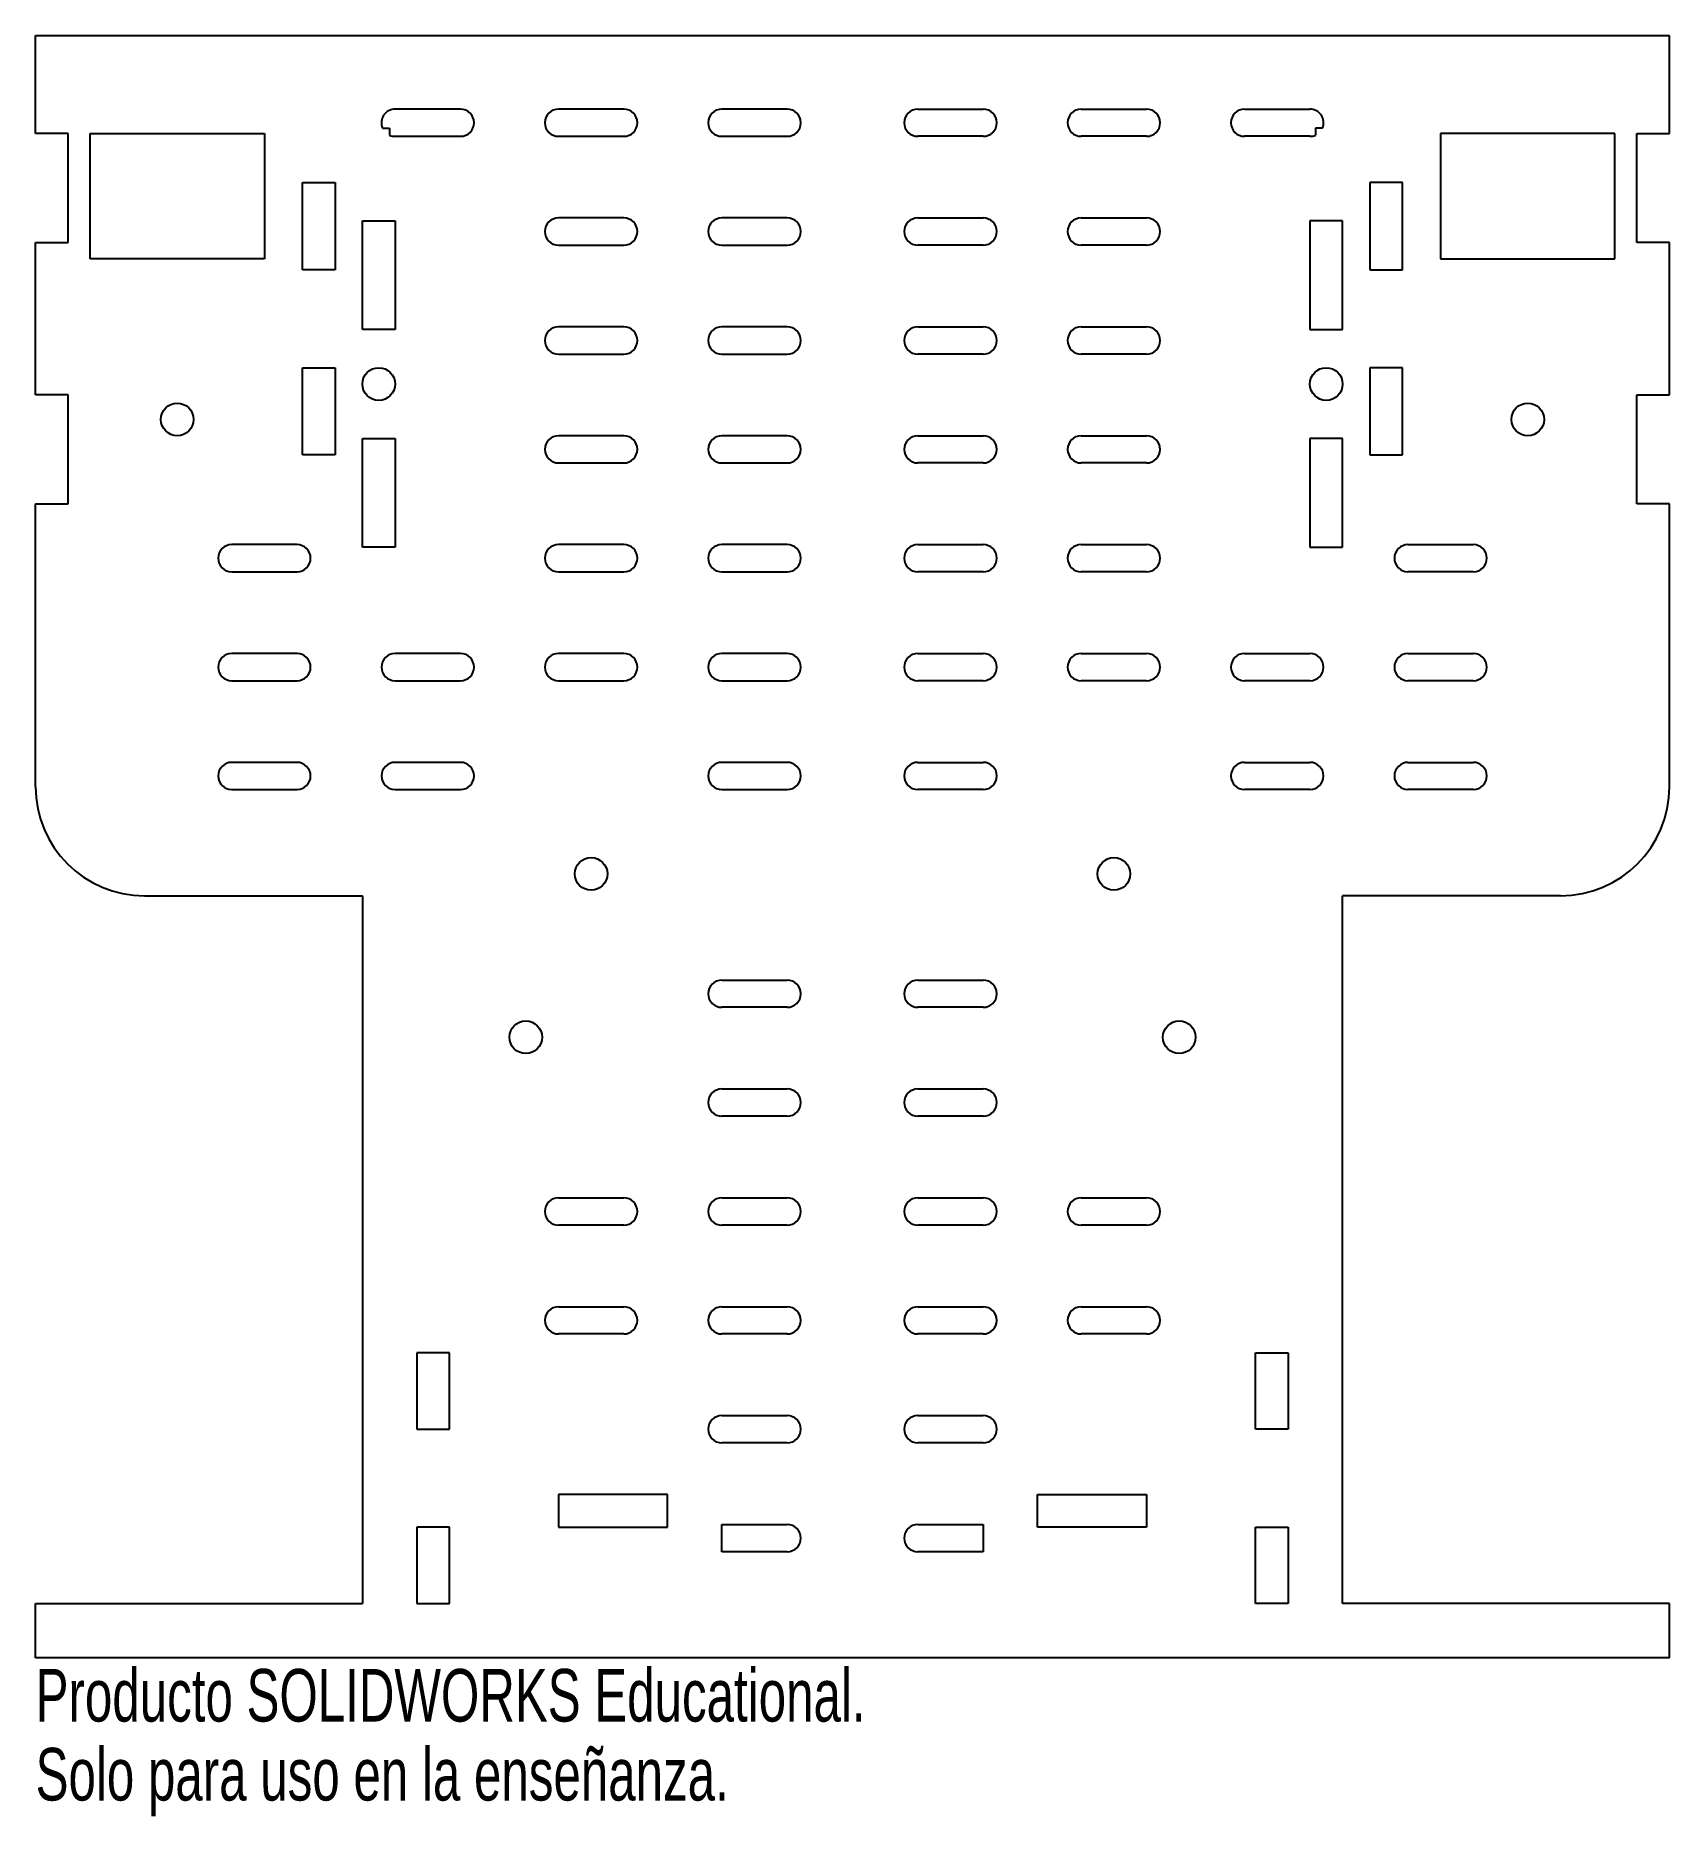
# Model space of a CAD drawing. Header units: millimetres. Extents: x -75 to 75, y -90 to 74.
import ezdxf

# ---------------------------------------------------------------- set-up
doc = ezdxf.new("R2010")
doc.units = ezdxf.units.MM
doc.styles.add('SLDTEXTSTYLE0', font='TXT', dxfattribs={"width": 0.7})

msp = doc.modelspace()

# ---------------------------------------------------------------- linework, layer by layer
at = {"color": 7, "linetype": 'Continuous', "lineweight": 25}
for p, q in [((-75, 65), (-75, 74)), ((-75, 74), (75, 74)), ((75, 65), (75, 74)), ((-36, 67.25), (-42, 67.25)), ((-21, 67.25), (-27, 67.25)), ((-6, 67.25), (-12, 67.25)), ((6, 67.25), (12, 67.25)), ((21, 67.25), (27, 67.25)), ((36, 67.25), (42, 67.25)), ((-43.15, 65.5), (-42.5, 65.5)), ((-42.5, 65.5), (-42.5, 64.85)), ((42.5, 65.5), (42.5, 64.85)), ((43.15, 65.5), (42.5, 65.5)), ((-72, 65), (-75, 65)), ((-72, 55), (-72, 65)), ((-70, 65), (-54, 65)), ((-70, 53.5), (-70, 65)), ((-54, 65), (-54, 53.5)), ((-42, 64.75), (-36, 64.75)), ((-27, 64.75), (-21, 64.75)), ((-12, 64.75), (-6, 64.75)), ((12, 64.75), (6, 64.75)), ((27, 64.75), (21, 64.75)), ((42, 64.75), (36, 64.75)), ((70, 65), (54, 65)), ((54, 65), (54, 53.5)), ((70, 53.5), (70, 65)), ((72, 65), (75, 65)), ((72, 55), (72, 65)), ((-50.5, 52.5), (-50.5, 60.5)), ((-50.5, 60.5), (-47.5, 60.5)), ((-47.5, 60.5), (-47.5, 52.5)), ((50.5, 60.5), (47.5, 60.5)), ((47.5, 60.5), (47.5, 52.5)), ((50.5, 52.5), (50.5, 60.5)), ((-21, 57.25), (-27, 57.25)), ((-6, 57.25), (-12, 57.25)), ((6, 57.25), (12, 57.25)), ((21, 57.25), (27, 57.25)), ((-45, 57), (-42, 57)), ((-45, 47), (-45, 57)), ((-42, 57), (-42, 47)), ((45, 57), (42, 57)), ((42, 57), (42, 47)), ((45, 47), (45, 57)), ((-75, 41), (-75, 55)), ((-75, 55), (-72, 55)), ((-27, 54.75), (-21, 54.75)), ((-12, 54.75), (-6, 54.75)), ((12, 54.75), (6, 54.75)), ((27, 54.75), (21, 54.75)), ((75, 55), (72, 55)), ((75, 41), (75, 55)), ((-54, 53.5), (-70, 53.5)), ((-47.5, 52.5), (-50.5, 52.5)), ((47.5, 52.5), (50.5, 52.5)), ((54, 53.5), (70, 53.5)), ((-42, 47), (-45, 47)), ((-21, 47.25), (-27, 47.25)), ((-6, 47.25), (-12, 47.25)), ((6, 47.25), (12, 47.25)), ((21, 47.25), (27, 47.25)), ((42, 47), (45, 47)), ((-27, 44.75), (-21, 44.75)), ((-12, 44.75), (-6, 44.75)), ((12, 44.75), (6, 44.75)), ((27, 44.75), (21, 44.75)), ((-50.5, 43.5), (-47.5, 43.5)), ((-50.5, 35.5), (-50.5, 43.5)), ((-47.5, 43.5), (-47.5, 35.5)), ((50.5, 43.5), (47.5, 43.5)), ((47.5, 43.5), (47.5, 35.5)), ((50.5, 35.5), (50.5, 43.5)), ((-72, 41), (-75, 41)), ((-72, 31), (-72, 41)), ((72, 41), (75, 41)), ((72, 31), (72, 41)), ((-45, 37), (-42, 37)), ((-45, 27), (-45, 37)), ((-42, 37), (-42, 27)), ((-21, 37.25), (-27, 37.25)), ((-6, 37.25), (-12, 37.25)), ((6, 37.25), (12, 37.25)), ((21, 37.25), (27, 37.25)), ((45, 37), (42, 37)), ((42, 37), (42, 27)), ((45, 27), (45, 37)), ((-47.5, 35.5), (-50.5, 35.5)), ((-27, 34.75), (-21, 34.75)), ((-12, 34.75), (-6, 34.75)), ((12, 34.75), (6, 34.75)), ((27, 34.75), (21, 34.75)), ((47.5, 35.5), (50.5, 35.5)), ((-75, 5), (-75, 31)), ((-75, 31), (-72, 31)), ((75, 31), (72, 31)), ((75, 5), (75, 31)), ((-51, 27.25), (-57, 27.25)), ((-42, 27), (-45, 27)), ((-21, 27.25), (-27, 27.25)), ((-6, 27.25), (-12, 27.25)), ((6, 27.25), (12, 27.25)), ((21, 27.25), (27, 27.25)), ((42, 27), (45, 27)), ((51, 27.25), (57, 27.25)), ((-57, 24.75), (-51, 24.75)), ((-27, 24.75), (-21, 24.75)), ((-12, 24.75), (-6, 24.75)), ((12, 24.75), (6, 24.75)), ((27, 24.75), (21, 24.75)), ((57, 24.75), (51, 24.75)), ((-51, 17.25), (-57, 17.25)), ((-36, 17.25), (-42, 17.25)), ((-21, 17.25), (-27, 17.25)), ((-6, 17.25), (-12, 17.25)), ((6, 17.25), (12, 17.25)), ((21, 17.25), (27, 17.25)), ((36, 17.25), (42, 17.25)), ((51, 17.25), (57, 17.25)), ((-57, 14.75), (-51, 14.75)), ((-42, 14.75), (-36, 14.75)), ((-27, 14.75), (-21, 14.75)), ((-12, 14.75), (-6, 14.75)), ((12, 14.75), (6, 14.75)), ((27, 14.75), (21, 14.75)), ((42, 14.75), (36, 14.75)), ((57, 14.75), (51, 14.75)), ((-51, 7.25), (-57, 7.25)), ((-36, 7.25), (-42, 7.25)), ((-6, 7.25), (-12, 7.25)), ((6, 7.25), (12, 7.25)), ((36, 7.25), (42, 7.25)), ((51, 7.25), (57, 7.25)), ((-57, 4.75), (-51, 4.75)), ((-42, 4.75), (-36, 4.75)), ((-12, 4.75), (-6, 4.75)), ((12, 4.75), (6, 4.75)), ((42, 4.75), (36, 4.75)), ((57, 4.75), (51, 4.75)), ((-65, -5), (-45, -5)), ((-45, -5), (-45, -70)), ((65, -5), (45, -5)), ((45, -70), (45, -5)), ((-12, -12.75), (-6, -12.75)), ((6, -12.75), (12, -12.75)), ((-6, -15.25), (-12, -15.25)), ((12, -15.25), (6, -15.25)), ((-12, -22.75), (-6, -22.75)), ((6, -22.75), (12, -22.75)), ((-6, -25.25), (-12, -25.25)), ((12, -25.25), (6, -25.25)), ((-27, -32.75), (-21, -32.75)), ((-12, -32.75), (-6, -32.75)), ((6, -32.75), (12, -32.75)), ((21, -32.75), (27, -32.75)), ((-21, -35.25), (-27, -35.25)), ((-6, -35.25), (-12, -35.25)), ((12, -35.25), (6, -35.25)), ((27, -35.25), (21, -35.25)), ((-27, -42.75), (-21, -42.75)), ((-12, -42.75), (-6, -42.75)), ((6, -42.75), (12, -42.75)), ((21, -42.75), (27, -42.75)), ((-21, -45.25), (-27, -45.25)), ((-6, -45.25), (-12, -45.25)), ((12, -45.25), (6, -45.25)), ((27, -45.25), (21, -45.25)), ((-37, -47), (-40, -47)), ((-40, -47), (-40, -54)), ((-37, -54), (-37, -47)), ((37, -47), (40, -47)), ((37, -54), (37, -47)), ((40, -47), (40, -54)), ((-12, -52.75), (-6, -52.75)), ((6, -52.75), (12, -52.75)), ((-40, -54), (-37, -54)), ((-6, -55.25), (-12, -55.25)), ((12, -55.25), (6, -55.25)), ((40, -54), (37, -54)), ((-17, -60), (-27, -60)), ((-27, -60), (-27, -63)), ((-17, -63), (-17, -60)), ((17, -60), (27, -60)), ((17, -63), (17, -60)), ((27, -60), (27, -63)), ((-37, -63), (-40, -63)), ((-40, -63), (-40, -70)), ((-37, -70), (-37, -63)), ((-27, -63), (-17, -63)), ((-12, -65.25), (-12, -62.75)), ((-12, -62.75), (-6, -62.75)), ((6, -62.75), (12, -62.75)), ((12, -62.75), (12, -65.25)), ((27, -63), (17, -63)), ((37, -63), (40, -63)), ((37, -70), (37, -63)), ((40, -63), (40, -70)), ((-6, -65.25), (-12, -65.25)), ((12, -65.25), (6, -65.25)), ((-75, -75), (-75, -70)), ((-75, -70), (-45, -70)), ((-40, -70), (-37, -70)), ((40, -70), (37, -70)), ((75, -70), (45, -70)), ((75, -75), (75, -70)), ((75, -75), (-75, -75))]:
    msp.add_line(p, q, dxfattribs=at)
for centre in [(-43.5, 42), (43.5, 42), (-62, 38.75), (62, 38.75), (-24, -3), (24, -3), (-30, -18), (30, -18)]:
    msp.add_circle(centre, 1.5, dxfattribs=at)
for centre, radius, start, end in [((-42, 66), 1.25, 90, 203.5782), ((-36, 66), 1.25, 270, 90), ((-27, 66), 1.25, 90, 270), ((-21, 66), 1.25, 270, 90), ((-12, 66), 1.25, 90, 270), ((-6, 66), 1.25, 270, 90), ((6, 66), 1.25, 90, 270), ((12, 66), 1.25, 270, 90), ((21, 66), 1.25, 90, 270), ((27, 66), 1.25, 270, 90), ((36, 66), 1.25, 90, 270), ((42, 66), 1.25, 336.4218, 90), ((-42, 66), 1.25, 246.4218, 270), ((42, 66), 1.25, 270, 293.5782), ((-27, 56), 1.25, 90, 270), ((-21, 56), 1.25, 270, 90), ((-12, 56), 1.25, 90, 270), ((-6, 56), 1.25, 270, 90), ((6, 56), 1.25, 90, 270), ((12, 56), 1.25, 270, 90), ((21, 56), 1.25, 90, 270), ((27, 56), 1.25, 270, 90), ((-27, 46), 1.25, 90, 270), ((-21, 46), 1.25, 270, 90), ((-12, 46), 1.25, 90, 270), ((-6, 46), 1.25, 270, 90), ((6, 46), 1.25, 90, 270), ((12, 46), 1.25, 270, 90), ((21, 46), 1.25, 90, 270), ((27, 46), 1.25, 270, 90), ((-27, 36), 1.25, 90, 270), ((-21, 36), 1.25, 270, 90), ((-12, 36), 1.25, 90, 270), ((-6, 36), 1.25, 270, 90), ((6, 36), 1.25, 90, 270), ((12, 36), 1.25, 270, 90), ((21, 36), 1.25, 90, 270), ((27, 36), 1.25, 270, 90), ((-57, 26), 1.25, 90, 270), ((-51, 26), 1.25, 270, 90), ((-27, 26), 1.25, 90, 270), ((-21, 26), 1.25, 270, 90), ((-12, 26), 1.25, 90, 270), ((-6, 26), 1.25, 270, 90), ((6, 26), 1.25, 90, 270), ((12, 26), 1.25, 270, 90), ((21, 26), 1.25, 90, 270), ((27, 26), 1.25, 270, 90), ((51, 26), 1.25, 90, 270), ((57, 26), 1.25, 270, 90), ((-57, 16), 1.25, 90, 270), ((-51, 16), 1.25, 270, 90), ((-42, 16), 1.25, 90, 270), ((-36, 16), 1.25, 270, 90), ((-27, 16), 1.25, 90, 270), ((-21, 16), 1.25, 270, 90), ((-12, 16), 1.25, 90, 270), ((-6, 16), 1.25, 270, 90), ((6, 16), 1.25, 90, 270), ((12, 16), 1.25, 270, 90), ((21, 16), 1.25, 90, 270), ((27, 16), 1.25, 270, 90), ((36, 16), 1.25, 90, 270), ((42, 16), 1.25, 270, 90), ((51, 16), 1.25, 90, 270), ((57, 16), 1.25, 270, 90), ((-57, 6), 1.25, 90, 270), ((-51, 6), 1.25, 270, 90), ((-42, 6), 1.25, 90, 270), ((-36, 6), 1.25, 270, 90), ((-12, 6), 1.25, 90, 270), ((-6, 6), 1.25, 270, 90), ((6, 6), 1.25, 90, 270), ((12, 6), 1.25, 270, 90), ((36, 6), 1.25, 90, 270), ((42, 6), 1.25, 270, 90), ((51, 6), 1.25, 90, 270), ((57, 6), 1.25, 270, 90), ((-65, 5), 10, 180, 270), ((65, 5), 10, 270, 0), ((-12, -14), 1.25, 90, 270), ((-6, -14), 1.25, 270, 90), ((6, -14), 1.25, 90, 270), ((12, -14), 1.25, 270, 90), ((-12, -24), 1.25, 90, 270), ((-6, -24), 1.25, 270, 90), ((6, -24), 1.25, 90, 270), ((12, -24), 1.25, 270, 90), ((-27, -34), 1.25, 90, 270), ((-21, -34), 1.25, 270, 90), ((-12, -34), 1.25, 90, 270), ((-6, -34), 1.25, 270, 90), ((6, -34), 1.25, 90, 270), ((12, -34), 1.25, 270, 90), ((21, -34), 1.25, 90, 270), ((27, -34), 1.25, 270, 90), ((-27, -44), 1.25, 90, 270), ((-21, -44), 1.25, 270, 90), ((-12, -44), 1.25, 90, 270), ((-6, -44), 1.25, 270, 90), ((6, -44), 1.25, 90, 270), ((12, -44), 1.25, 270, 90), ((21, -44), 1.25, 90, 270), ((27, -44), 1.25, 270, 90), ((-12, -54), 1.25, 90, 270), ((-6, -54), 1.25, 270, 90), ((6, -54), 1.25, 90, 270), ((12, -54), 1.25, 270, 90), ((-6, -64), 1.25, 270, 90), ((6, -64), 1.25, 90, 270)]:
    msp.add_arc(centre, radius, start, end, dxfattribs=at)

# ---------------------------------------------------------------- texts
at = {"color": 7, "linetype": 'Continuous', "char_height": 4.8336, "attachment_point": 1, "style": 'SLDTEXTSTYLE0'}
for s, insert in [('Producto SOLIDWORKS Educational.', (-75, -76.02)), ('Solo para uso en la enseñanza.', (-75, -83.27))]:
    msp.add_mtext(s, dxfattribs=dict(at, insert=insert))

doc.saveas('drawing.dxf')
